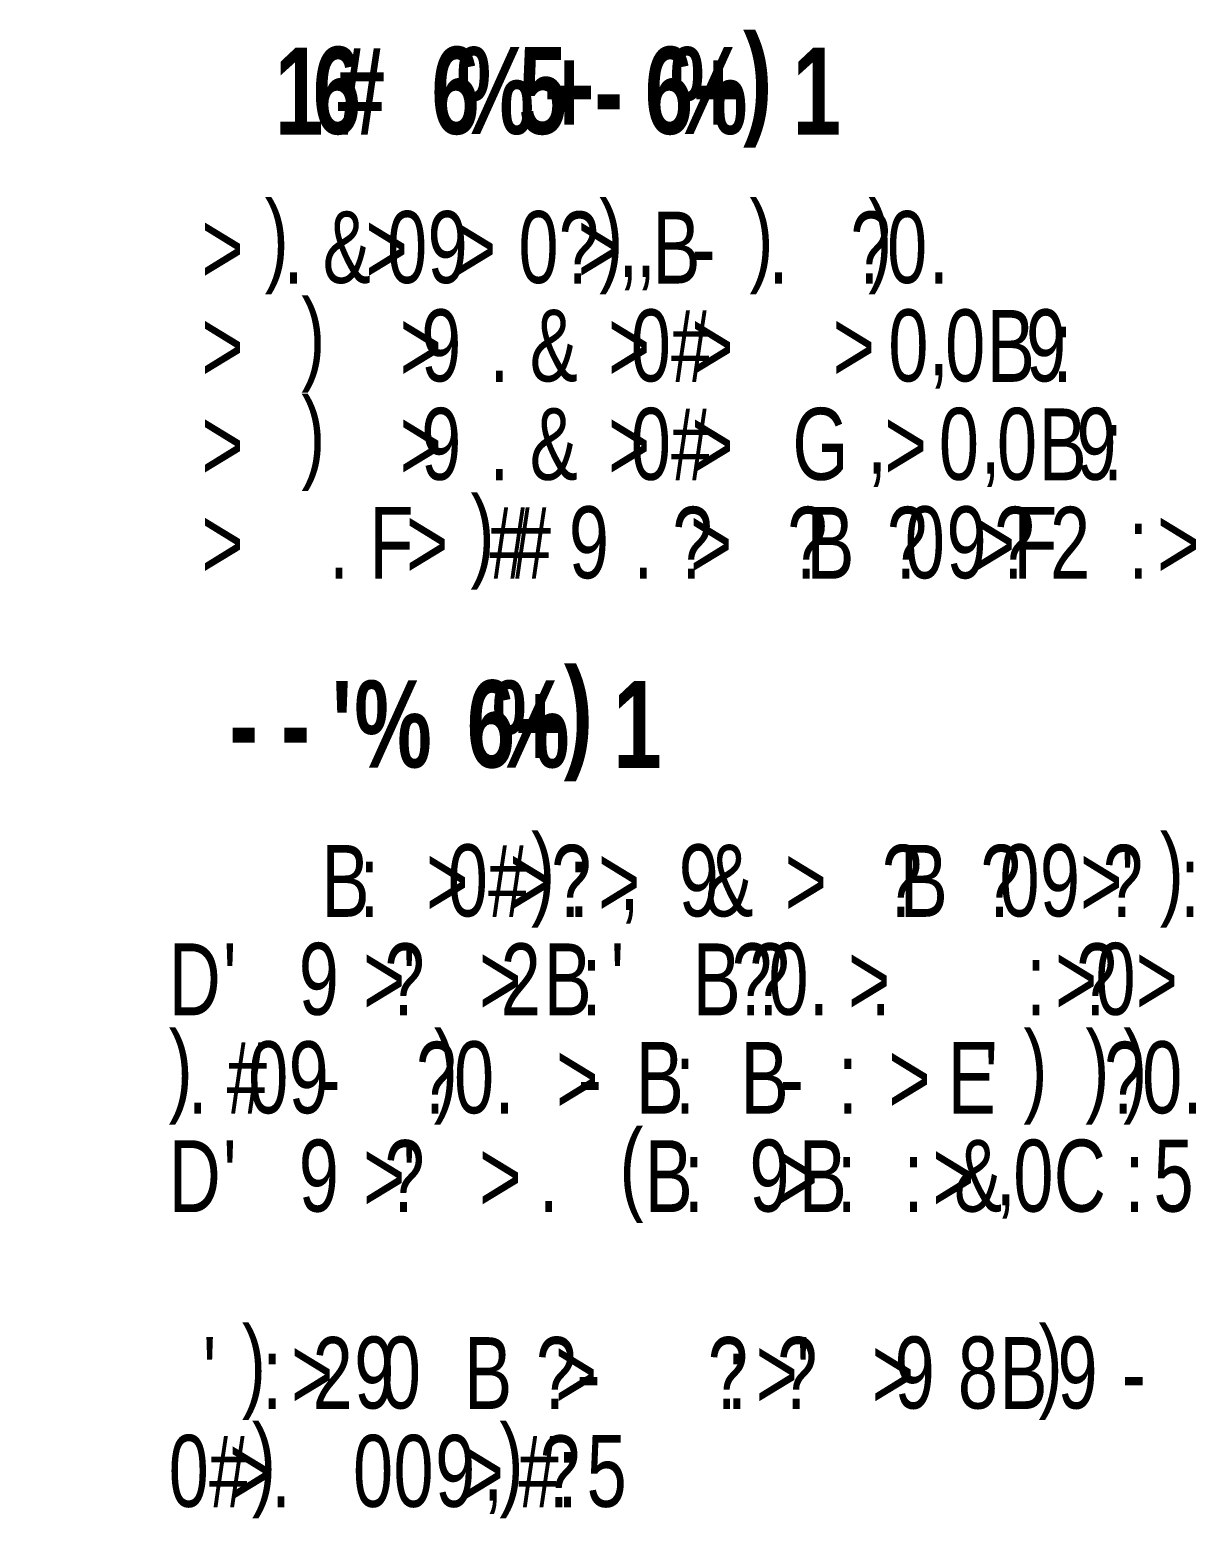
# Model space of a CAD drawing. Header units: inches. Extents: x 19 to 378, y -1 to 556.
# Drawn here: x 122.9 to 225.9, y 149.4 to 280.5 of the extents above; entities that cross this region are included whole.
import ezdxf

# ---------------------------------------------------------------- set-up
doc = ezdxf.new("R2010")
doc.units = ezdxf.units.IN
doc.layers.add('Text', color=250, linetype='CONTINUOUS', lineweight=100)
doc.styles.get("Standard").update_dxf_attribs({"font": 'txt', "width": 0.75})

msp = doc.modelspace()

# ---------------------------------------------------------------- texts
at = {"layer": 'Text', "color": 0, "linetype": 'CONTINUOUS', "attachment_point": 4}
for s, insert, char_height, width in [('{\\fFutura|b1|i0|c1|p15;)}', (185.67, 275.11), 7.6667, 8), ('{\\fFutura|b1|i0|c1|p15;1}', (144.44, 275.11), 7.6667, 8), ('{\\fFutura|b1|i0|c1|p15;6}', (147.78, 275.11), 7.6667, 8), ('{\\fFutura|b1|i0|c1|p15;#}', (149.89, 275.11), 7.6667, 8), ('{\\fFutura|b1|i0|c1|p15;6}', (158.22, 275.11), 7.6667, 8), ('{\\fFutura|b1|i0|c1|p15;%}', (160.44, 275.11), 7.6667, 8), ('{\\fFutura|b1|i0|c1|p15;5}', (165.89, 275.11), 7.6667, 8), ('{\\fFutura|b1|i0|c1|p15;6}', (177, 275.11), 7.6667, 8), ('{\\fFutura|b1|i0|c1|p15;%}', (179.22, 275.11), 7.6667, 8), ('{\\fFutura|b1|i0|c1|p15;1}', (190, 275.11), 7.6667, 8), ('{\\fFutura|b1|i0|c1|p15;+}', (168.11, 275.11), 7.6667, 8), ('{\\fFutura|b1|i0|c1|p15;+}', (181.22, 275.11), 7.6667, 8), ('{\\fZapfDingbats|b0|i0|c1|p15;}', (122.89, 276.56), 9, 9.3333), ('{\\fZapfDingbats|b0|i0|c1|p15;}', (122.89, 276.56), 9, 9.3333), ('{\\fFutura|b1|i0|c1|p15;}', (135, 275.11), 7.6667, 8), ('{\\fFutura|b1|i0|c1|p15;}', (140.44, 275.11), 7.6667, 8), ('{\\fFutura|b1|i0|c1|p15;}', (154.22, 275.11), 7.6667, 8), ('{\\fFutura|b1|i0|c1|p15;}', (162.44, 275.11), 7.6667, 8), ('{\\fFutura|b1|i0|c1|p15;-}', (172.56, 275.11), 7.6667, 8), ('{\\fFutura|b0|i0|c1|p15;)}', (143.56, 261.33), 6.3333, 6.6667), ('{\\fFutura|b0|i0|c1|p15;)}', (173, 261.33), 6.3333, 6.6667), ('{\\fFutura|b0|i0|c1|p15;)}', (186.22, 261.33), 6.3333, 6.6667), ('{\\fFutura|b0|i0|c1|p15;)}', (196.67, 261.33), 6.3333, 6.6667), ('{\\fFutura|b0|i0|c1|p15;>}', (138, 261.33), 6.3333, 6.6667), ('{\\fFutura|b0|i0|c1|p15;&}', (148.67, 261.33), 6.3333, 6.6667), ('{\\fFutura|b0|i0|c1|p15;>}', (152.44, 261.33), 6.3333, 6.6667), ('{\\fFutura|b0|i0|c1|p15;0}', (154.33, 261.33), 6.3333, 6.6667), ('{\\fFutura|b0|i0|c1|p15;9}', (157.89, 261.33), 6.3333, 6.6667), ('{\\fFutura|b0|i0|c1|p15;>}', (160.22, 261.33), 6.3333, 6.6667), ('{\\fFutura|b0|i0|c1|p15;0}', (165.89, 261.33), 6.3333, 6.6667), ('{\\fFutura|b0|i0|c1|p15;?}', (169.44, 261.33), 6.3333, 6.6667), ('{\\fFutura|b0|i0|c1|p15;>}', (171.11, 261.33), 6.3333, 6.6667), ('{\\fFutura|b0|i0|c1|p15;B}', (177.67, 261.33), 6.3333, 6.6667), ('{\\fFutura|b0|i0|c1|p15;?}', (195.11, 261.33), 6.3333, 6.6667), ('{\\fFutura|b0|i0|c1|p15;0}', (198.33, 261.33), 6.3333, 6.6667), ('{\\fFutura|b0|i0|c1|p15;}', (134.11, 261.33), 6.3333, 6.6667), ('{\\fFutura|b0|i0|c1|p15;}', (139.89, 261.33), 6.3333, 6.6667), ('{\\fFutura|b0|i0|c1|p15;}', (162.22, 261.33), 6.3333, 6.6667), ('{\\fFutura|b0|i0|c1|p15;-}', (181.11, 261.33), 6.3333, 6.6667), ('{\\fFutura|b0|i0|c1|p15;}', (191.33, 261.33), 6.3333, 6.6667), ('{\\fFutura|b0|i0|c1|p15;,}', (174.67, 261.33), 6.3333, 6.6667), ('{\\fFutura|b0|i0|c1|p15;,}', (176.22, 261.33), 6.3333, 6.6667), ('{\\fFutura|b0|i0|c1|p15;.}', (145.22, 261.33), 6.3333, 6.6667), ('{\\fFutura|b0|i0|c1|p15;.}', (187.89, 261.33), 6.3333, 6.6667), ('{\\fFutura|b0|i0|c1|p15;.}', (202, 261.33), 6.3333, 6.6667), ('{\\fFutura|b0|i0|c1|p15;)}', (146.78, 252.67), 6.3333, 6.6667), ('{\\fFutura|b0|i0|c1|p15;9}', (157.33, 252.67), 6.3333, 6.6667), ('{\\fFutura|b0|i0|c1|p15;&}', (166.89, 252.67), 6.3333, 6.6667), ('{\\fFutura|b0|i0|c1|p15;0}', (175.78, 252.67), 6.3333, 6.6667), ('{\\fFutura|b0|i0|c1|p15;#}', (179.33, 252.67), 6.3333, 6.6667), ('{\\fFutura|b0|i0|c1|p15;0}', (198.44, 252.67), 6.3333, 6.6667), ('{\\fFutura|b0|i0|c1|p15;0}', (203.44, 252.67), 6.3333, 6.6667), ('{\\fFutura|b0|i0|c1|p15;B}', (207.11, 252.67), 6.3333, 6.6667), ('{\\fFutura|b0|i0|c1|p15;9}', (210.56, 252.67), 6.3333, 6.6667), ('{\\fFutura|b0|i0|c1|p15;>}', (138, 252.67), 6.3333, 6.6667), ('{\\fFutura|b0|i0|c1|p15;>}', (155.44, 252.67), 6.3333, 6.6667), ('{\\fFutura|b0|i0|c1|p15;>}', (173.78, 252.67), 6.3333, 6.6667), ('{\\fFutura|b0|i0|c1|p15;>}', (181.11, 252.67), 6.3333, 6.6667), ('{\\fFutura|b0|i0|c1|p15;>}', (193.56, 252.67), 6.3333, 6.6667), ('{\\fFutura|b0|i0|c1|p15;:}', (212.89, 252.67), 6.3333, 6.6667), ('{\\fFutura|b0|i0|c1|p15;}', (134.11, 252.67), 6.3333, 6.6667), ('{\\fFutura|b0|i0|c1|p15;}', (139.89, 252.67), 6.3333, 6.6667), ('{\\fFutura|b0|i0|c1|p15;}', (148.44, 252.67), 6.3333, 6.6667), ('{\\fFutura|b0|i0|c1|p15; }', (152.11, 252.67), 6.3333, 6.6667), ('{\\fFutura|b0|i0|c1|p15;}', (159.67, 252.67), 6.3333, 6.6667), ('{\\fFutura|b0|i0|c1|p15; }', (170.56, 252.67), 6.3333, 6.6667), ('{\\fFutura|b0|i0|c1|p15;}', (183.11, 252.67), 6.3333, 6.6667), ('{\\fFutura|b0|i0|c1|p15;}', (185.67, 252.67), 6.3333, 6.6667), ('{\\fFutura|b0|i0|c1|p15;}', (189.11, 252.67), 6.3333, 6.6667), ('{\\fFutura|b0|i0|c1|p15;}', (195.44, 252.67), 6.3333, 6.6667), ('{\\fFutura|b0|i0|c1|p15;.}', (163.33, 252.67), 6.3333, 6.6667), ('{\\fFutura|b0|i0|c1|p15;,}', (202, 252.67), 6.3333, 6.6667), ('{\\fFutura|b0|i0|c1|p15;)}', (146.78, 244), 6.3333, 6.6667), ('{\\fFutura|b0|i0|c1|p15;9}', (157.33, 244), 6.3333, 6.6667), ('{\\fFutura|b0|i0|c1|p15;&}', (166.89, 244), 6.3333, 6.6667), ('{\\fFutura|b0|i0|c1|p15;0}', (175.78, 244), 6.3333, 6.6667), ('{\\fFutura|b0|i0|c1|p15;#}', (179.33, 244), 6.3333, 6.6667), ('{\\fFutura|b0|i0|c1|p15;G}', (190, 244), 6.3333, 6.6667), ('{\\fFutura|b0|i0|c1|p15;0}', (202.89, 244), 6.3333, 6.6667), ('{\\fFutura|b0|i0|c1|p15;0}', (208, 244), 6.3333, 6.6667), ('{\\fFutura|b0|i0|c1|p15;B}', (211.67, 244), 6.3333, 6.6667), ('{\\fFutura|b0|i0|c1|p15;9}', (215, 244), 6.3333, 6.6667), ('{\\fFutura|b0|i0|c1|p15;>}', (138, 244), 6.3333, 6.6667), ('{\\fFutura|b0|i0|c1|p15;>}', (155.44, 244), 6.3333, 6.6667), ('{\\fFutura|b0|i0|c1|p15;>}', (173.78, 244), 6.3333, 6.6667), ('{\\fFutura|b0|i0|c1|p15;>}', (181.11, 244), 6.3333, 6.6667), ('{\\fFutura|b0|i0|c1|p15;>}', (198.11, 244), 6.3333, 6.6667), ('{\\fFutura|b0|i0|c1|p15;:}', (217.33, 244), 6.3333, 6.6667), ('{\\fFutura|b0|i0|c1|p15;}', (134.11, 244), 6.3333, 6.6667), ('{\\fFutura|b0|i0|c1|p15;}', (139.89, 244), 6.3333, 6.6667), ('{\\fFutura|b0|i0|c1|p15;}', (148.44, 244), 6.3333, 6.6667), ('{\\fFutura|b0|i0|c1|p15; }', (152.11, 244), 6.3333, 6.6667), ('{\\fFutura|b0|i0|c1|p15;}', (159.67, 244), 6.3333, 6.6667), ('{\\fFutura|b0|i0|c1|p15; }', (170.56, 244), 6.3333, 6.6667), ('{\\fFutura|b0|i0|c1|p15;}', (183.11, 244), 6.3333, 6.6667), ('{\\fFutura|b0|i0|c1|p15; }', (186.78, 244), 6.3333, 6.6667), ('{\\fFutura|b0|i0|c1|p15; }', (193.33, 244), 6.3333, 6.6667), ('{\\fFutura|b0|i0|c1|p15;}', (200, 244), 6.3333, 6.6667), ('{\\fFutura|b0|i0|c1|p15;.}', (163.33, 244), 6.3333, 6.6667), ('{\\fFutura|b0|i0|c1|p15;,}', (196.56, 244), 6.3333, 6.6667), ('{\\fFutura|b0|i0|c1|p15;,}', (206.56, 244), 6.3333, 6.6667), ('{\\fFutura|b0|i0|c1|p15;)}', (161.67, 235.33), 6.3333, 6.6667), ('{\\fFutura|b0|i0|c1|p15;9}', (170.33, 235.33), 6.3333, 6.6667), ('{\\fFutura|b0|i0|c1|p15;?}', (179.44, 235.33), 6.3333, 6.6667), ('{\\fFutura|b0|i0|c1|p15;?}', (189.56, 235.33), 6.3333, 6.6667), ('{\\fFutura|b0|i0|c1|p15;?}', (198.33, 235.33), 6.3333, 6.6667), ('{\\fFutura|b0|i0|c1|p15;0}', (199.89, 235.33), 6.3333, 6.6667), ('{\\fFutura|b0|i0|c1|p15;9}', (203.56, 235.33), 6.3333, 6.6667), ('{\\fFutura|b0|i0|c1|p15;?}', (207.78, 235.33), 6.3333, 6.6667), ('{\\fFutura|b0|i0|c1|p15;2}', (212.67, 235.33), 6.3333, 6.6667), ('{\\fFutura|b0|i0|c1|p15;>}', (138, 235.33), 6.3333, 6.6667), ('{\\fFutura|b0|i0|c1|p15;F}', (152.78, 235.33), 6.3333, 6.6667), ('{\\fFutura|b0|i0|c1|p15;>}', (156, 235.33), 6.3333, 6.6667), ('{\\fFutura|b0|i0|c1|p15;#}', (163.33, 235.33), 6.3333, 6.6667), ('{\\fFutura|b0|i0|c1|p15;#}', (165.22, 235.33), 6.3333, 6.6667), ('{\\fFutura|b0|i0|c1|p15;>}', (181, 235.33), 6.3333, 6.6667), ('{\\fFutura|b0|i0|c1|p15;B}', (191.22, 235.33), 6.3333, 6.6667), ('{\\fFutura|b0|i0|c1|p15;>}', (205.89, 235.33), 6.3333, 6.6667), ('{\\fFutura|b0|i0|c1|p15;F}', (209.44, 235.33), 6.3333, 6.6667), ('{\\fFutura|b0|i0|c1|p15;>}', (222.11, 235.33), 6.3333, 6.6667), ('{\\fFutura|b0|i0|c1|p15;:}', (219.56, 235.33), 6.3333, 6.6667), ('{\\fFutura|b0|i0|c1|p15;}', (134.11, 235.33), 6.3333, 6.6667), ('{\\fFutura|b0|i0|c1|p15;}', (139.89, 235.33), 6.3333, 6.6667), ('{\\fFutura|b0|i0|c1|p15;}', (145.56, 235.33), 6.3333, 6.6667), ('{\\fFutura|b0|i0|c1|p15;}', (157.89, 235.33), 6.3333, 6.6667), ('{\\fFutura|b0|i0|c1|p15; }', (167.11, 235.33), 6.3333, 6.6667), ('{\\fFutura|b0|i0|c1|p15; }', (172.67, 235.33), 6.3333, 6.6667), ('{\\fFutura|b0|i0|c1|p15;}', (183, 235.33), 6.3333, 6.6667), ('{\\fFutura|b0|i0|c1|p15;}', (186.67, 235.33), 6.3333, 6.6667), ('{\\fFutura|b0|i0|c1|p15;}', (194.67, 235.33), 6.3333, 6.6667), ('{\\fFutura|b0|i0|c1|p15; }', (216.33, 235.33), 6.3333, 6.6667), ('{\\fFutura|b0|i0|c1|p15;}', (224.11, 235.33), 6.3333, 6.6667), ('{\\fFutura|b0|i0|c1|p15;.}', (149.22, 235.33), 6.3333, 6.6667), ('{\\fFutura|b0|i0|c1|p15;.}', (176, 235.33), 6.3333, 6.6667), ('{\\fFutura|b1|i0|c1|p15;)}', (169.89, 219.33), 7.6667, 8), ("{\\fFutura|b1|i0|c1|p15;'}", (149.44, 219.33), 7.6667, 8), ('{\\fFutura|b1|i0|c1|p15;%}', (151.44, 219.33), 7.6667, 8), ('{\\fFutura|b1|i0|c1|p15;6}', (161.33, 219.33), 7.6667, 8), ('{\\fFutura|b1|i0|c1|p15;%}', (163.56, 219.33), 7.6667, 8), ('{\\fFutura|b1|i0|c1|p15;1}', (174.22, 219.33), 7.6667, 8), ('{\\fFutura|b1|i0|c1|p15;+}', (165.56, 219.33), 7.6667, 8), ('{\\fZapfDingbats|b0|i0|c1|p15;}', (122.89, 220.67), 9, 9.3333), ('{\\fZapfDingbats|b0|i0|c1|p15;}', (122.89, 220.67), 9, 9.3333), ('{\\fFutura|b1|i0|c1|p15;}', (135, 219.33), 7.6667, 8), ('{\\fFutura|b1|i0|c1|p15;-}', (140.44, 219.33), 7.6667, 8), ('{\\fFutura|b1|i0|c1|p15;-}', (145, 219.33), 7.6667, 8), ('{\\fFutura|b1|i0|c1|p15;}', (153.44, 219.33), 7.6667, 8), ('{\\fFutura|b1|i0|c1|p15;}', (156.78, 219.33), 7.6667, 8), ('{\\fFutura|b0|i0|c1|p15;)}', (167, 205.56), 6.3333, 6.6667), ('{\\fFutura|b0|i0|c1|p15;)}', (222.33, 205.56), 6.3333, 6.6667), ('{\\fFutura|b0|i0|c1|p15;B}', (148.56, 205.56), 6.3333, 6.6667), ('{\\fFutura|b0|i0|c1|p15;0}', (159.67, 205.56), 6.3333, 6.6667), ('{\\fFutura|b0|i0|c1|p15;#}', (163.22, 205.56), 6.3333, 6.6667), ('{\\fFutura|b0|i0|c1|p15;?}', (168.78, 205.56), 6.3333, 6.6667), ('{\\fFutura|b0|i0|c1|p15;9}', (180, 205.56), 6.3333, 6.6667), ('{\\fFutura|b0|i0|c1|p15;&}', (182.33, 205.56), 6.3333, 6.6667), ('{\\fFutura|b0|i0|c1|p15;?}', (197.89, 205.56), 6.3333, 6.6667), ('{\\fFutura|b0|i0|c1|p15;B}', (199.44, 205.56), 6.3333, 6.6667), ('{\\fFutura|b0|i0|c1|p15;?}', (206.56, 205.56), 6.3333, 6.6667), ('{\\fFutura|b0|i0|c1|p15;0}', (208.22, 205.56), 6.3333, 6.6667), ('{\\fFutura|b0|i0|c1|p15;9}', (211.78, 205.56), 6.3333, 6.6667), ('{\\fFutura|b0|i0|c1|p15;?}', (217.33, 205.56), 6.3333, 6.6667), ("{\\fFutura|b0|i0|c1|p15;'}", (218.89, 205.56), 6.3333, 6.6667), ('{\\fFutura|b0|i0|c1|p15;:}', (151.89, 205.56), 6.3333, 6.6667), ('{\\fFutura|b0|i0|c1|p15;>}', (157.78, 205.56), 6.3333, 6.6667), ('{\\fFutura|b0|i0|c1|p15;>}', (165.11, 205.56), 6.3333, 6.6667), ('{\\fFutura|b0|i0|c1|p15;:}', (170.33, 205.56), 6.3333, 6.6667), ('{\\fFutura|b0|i0|c1|p15;>}', (172.89, 205.56), 6.3333, 6.6667), ('{\\fFutura|b0|i0|c1|p15;>}', (189.33, 205.56), 6.3333, 6.6667), ('{\\fFutura|b0|i0|c1|p15;>}', (215.33, 205.56), 6.3333, 6.6667), ('{\\fFutura|b0|i0|c1|p15;:}', (224.11, 205.56), 6.3333, 6.6667), ('{\\fFutura|b0|i0|c1|p15;}', (135.11, 205.56), 6.3333, 6.6667), ('{\\fFutura|b0|i0|c1|p15; }', (138.67, 205.56), 6.3333, 6.6667), ('{\\fFutura|b0|i0|c1|p15;}', (141.89, 205.56), 6.3333, 6.6667), ('{\\fFutura|b0|i0|c1|p15;}', (144.78, 205.56), 6.3333, 6.6667), ('{\\fFutura|b0|i0|c1|p15; }', (154.44, 205.56), 6.3333, 6.6667), ('{\\fFutura|b0|i0|c1|p15;}', (176.33, 205.56), 6.3333, 6.6667), ('{\\fFutura|b0|i0|c1|p15; }', (186, 205.56), 6.3333, 6.6667), ('{\\fFutura|b0|i0|c1|p15;}', (191.22, 205.56), 6.3333, 6.6667), ('{\\fFutura|b0|i0|c1|p15;}', (194.89, 205.56), 6.3333, 6.6667), ('{\\fFutura|b0|i0|c1|p15;}', (202.89, 205.56), 6.3333, 6.6667), ('{\\fFutura|b0|i0|c1|p15;}', (213.44, 205.56), 6.3333, 6.6667), ('{\\fFutura|b0|i0|c1|p15;,}', (174.78, 205.56), 6.3333, 6.6667), ('{\\fFutura|b0|i0|c1|p15;D}', (135.11, 196.89), 6.3333, 6.6667), ("{\\fFutura|b0|i0|c1|p15;'}", (139.89, 196.89), 6.3333, 6.6667), ('{\\fFutura|b0|i0|c1|p15;9}', (146.56, 196.89), 6.3333, 6.6667), ('{\\fFutura|b0|i0|c1|p15;?}', (154.11, 196.89), 6.3333, 6.6667), ("{\\fFutura|b0|i0|c1|p15;'}", (155.67, 196.89), 6.3333, 6.6667), ('{\\fFutura|b0|i0|c1|p15;2}', (164.33, 196.89), 6.3333, 6.6667), ('{\\fFutura|b0|i0|c1|p15;B}', (168.11, 196.89), 6.3333, 6.6667), ("{\\fFutura|b0|i0|c1|p15;'}", (174, 196.89), 6.3333, 6.6667), ('{\\fFutura|b0|i0|c1|p15;B}', (181.22, 196.89), 6.3333, 6.6667), ('{\\fFutura|b0|i0|c1|p15;?}', (184.67, 196.89), 6.3333, 6.6667), ('{\\fFutura|b0|i0|c1|p15;?}', (186.22, 196.89), 6.3333, 6.6667), ('{\\fFutura|b0|i0|c1|p15;0}', (187.89, 196.89), 6.3333, 6.6667), ('{\\fFutura|b0|i0|c1|p15;?}', (215, 196.89), 6.3333, 6.6667), ('{\\fFutura|b0|i0|c1|p15;0}', (216.67, 196.89), 6.3333, 6.6667), ('{\\fFutura|b0|i0|c1|p15;>}', (152.22, 196.89), 6.3333, 6.6667), ('{\\fFutura|b0|i0|c1|p15;>}', (162.44, 196.89), 6.3333, 6.6667), ('{\\fFutura|b0|i0|c1|p15;:}', (171.44, 196.89), 6.3333, 6.6667), ('{\\fFutura|b0|i0|c1|p15;>}', (194.89, 196.89), 6.3333, 6.6667), ('{\\fFutura|b0|i0|c1|p15;:}', (210.56, 196.89), 6.3333, 6.6667), ('{\\fFutura|b0|i0|c1|p15;>}', (213.11, 196.89), 6.3333, 6.6667), ('{\\fFutura|b0|i0|c1|p15;>}', (220.22, 196.89), 6.3333, 6.6667), ('{\\fFutura|b0|i0|c1|p15; }', (143.33, 196.89), 6.3333, 6.6667), ('{\\fFutura|b0|i0|c1|p15; }', (148.89, 196.89), 6.3333, 6.6667), ('{\\fFutura|b0|i0|c1|p15; }', (159.22, 196.89), 6.3333, 6.6667), ('{\\fFutura|b0|i0|c1|p15;}', (177.56, 196.89), 6.3333, 6.6667), ('{\\fFutura|b0|i0|c1|p15; }', (200.33, 196.89), 6.3333, 6.6667), ('{\\fFutura|b0|i0|c1|p15; }', (203.56, 196.89), 6.3333, 6.6667), ('{\\fFutura|b0|i0|c1|p15;}', (206.89, 196.89), 6.3333, 6.6667), ('{\\fFutura|b0|i0|c1|p15;}', (222.11, 196.89), 6.3333, 6.6667), ('{\\fFutura|b0|i0|c1|p15; }', (225.89, 196.89), 6.3333, 6.6667), ('{\\fFutura|b0|i0|c1|p15;.}', (191.44, 196.89), 6.3333, 6.6667), ('{\\fFutura|b0|i0|c1|p15;.}', (196.89, 196.89), 6.3333, 6.6667), ('{\\fFutura|b0|i0|c1|p15;)}', (135.11, 188.22), 6.3333, 6.6667), ('{\\fFutura|b0|i0|c1|p15;)}', (158.44, 188.22), 6.3333, 6.6667), ('{\\fFutura|b0|i0|c1|p15;)}', (210.33, 188.22), 6.3333, 6.6667), ('{\\fFutura|b0|i0|c1|p15;)}', (215.78, 188.22), 6.3333, 6.6667), ('{\\fFutura|b0|i0|c1|p15;)}', (219.11, 188.22), 6.3333, 6.6667), ('{\\fFutura|b0|i0|c1|p15;0}', (142.11, 188.22), 6.3333, 6.6667), ('{\\fFutura|b0|i0|c1|p15;9}', (145.67, 188.22), 6.3333, 6.6667), ('{\\fFutura|b0|i0|c1|p15;?}', (156.89, 188.22), 6.3333, 6.6667), ('{\\fFutura|b0|i0|c1|p15;0}', (160.22, 188.22), 6.3333, 6.6667), ('{\\fFutura|b0|i0|c1|p15;B}', (176.22, 188.22), 6.3333, 6.6667), ('{\\fFutura|b0|i0|c1|p15;B}', (185.44, 188.22), 6.3333, 6.6667), ('{\\fFutura|b0|i0|c1|p15;E}', (203.67, 188.22), 6.3333, 6.6667), ("{\\fFutura|b0|i0|c1|p15;'}", (206.89, 188.22), 6.3333, 6.6667), ('{\\fFutura|b0|i0|c1|p15;?}', (217.44, 188.22), 6.3333, 6.6667), ('{\\fFutura|b0|i0|c1|p15;0}', (220.78, 188.22), 6.3333, 6.6667), ('{\\fFutura|b0|i0|c1|p15;#}', (140.22, 188.22), 6.3333, 6.6667), ('{\\fFutura|b0|i0|c1|p15;>}', (169.22, 188.22), 6.3333, 6.6667), ('{\\fFutura|b0|i0|c1|p15;>}', (198.44, 188.22), 6.3333, 6.6667), ('{\\fFutura|b0|i0|c1|p15;:}', (179.67, 188.22), 6.3333, 6.6667), ('{\\fFutura|b0|i0|c1|p15;:}', (194, 188.22), 6.3333, 6.6667), ('{\\fFutura|b0|i0|c1|p15;-}', (148.11, 188.22), 6.3333, 6.6667), ('{\\fFutura|b0|i0|c1|p15;}', (153.22, 188.22), 6.3333, 6.6667), ('{\\fFutura|b0|i0|c1|p15;}', (167.22, 188.22), 6.3333, 6.6667), ('{\\fFutura|b0|i0|c1|p15;-}', (171.11, 188.22), 6.3333, 6.6667), ('{\\fFutura|b0|i0|c1|p15; }', (182.22, 188.22), 6.3333, 6.6667), ('{\\fFutura|b0|i0|c1|p15;-}', (188.89, 188.22), 6.3333, 6.6667), ('{\\fFutura|b0|i0|c1|p15;}', (196.56, 188.22), 6.3333, 6.6667), ('{\\fFutura|b0|i0|c1|p15; }', (200.33, 188.22), 6.3333, 6.6667), ('{\\fFutura|b0|i0|c1|p15;}', (212.11, 188.22), 6.3333, 6.6667), ('{\\fFutura|b0|i0|c1|p15;.}', (136.78, 188.22), 6.3333, 6.6667), ('{\\fFutura|b0|i0|c1|p15;.}', (163.78, 188.22), 6.3333, 6.6667), ('{\\fFutura|b0|i0|c1|p15;.}', (224.33, 188.22), 6.3333, 6.6667), ('{\\fFutura|b0|i0|c1|p15;(}', (174.78, 179.56), 6.3333, 6.6667), ('{\\fFutura|b0|i0|c1|p15;D}', (135.11, 179.56), 6.3333, 6.6667), ("{\\fFutura|b0|i0|c1|p15;'}", (139.89, 179.56), 6.3333, 6.6667), ('{\\fFutura|b0|i0|c1|p15;9}', (146.56, 179.56), 6.3333, 6.6667), ('{\\fFutura|b0|i0|c1|p15;?}', (154.11, 179.56), 6.3333, 6.6667), ("{\\fFutura|b0|i0|c1|p15;'}", (155.67, 179.56), 6.3333, 6.6667), ('{\\fFutura|b0|i0|c1|p15;B}', (177, 179.56), 6.3333, 6.6667), ('{\\fFutura|b0|i0|c1|p15;9}', (186.22, 179.56), 6.3333, 6.6667), ('{\\fFutura|b0|i0|c1|p15;B}', (190.56, 179.56), 6.3333, 6.6667), ('{\\fFutura|b0|i0|c1|p15;&}', (204.22, 179.56), 6.3333, 6.6667), ('{\\fFutura|b0|i0|c1|p15;0}', (209.44, 179.56), 6.3333, 6.6667), ('{\\fFutura|b0|i0|c1|p15;C}', (213, 179.56), 6.3333, 6.6667), ('{\\fFutura|b0|i0|c1|p15;5}', (221.78, 179.56), 6.3333, 6.6667), ('{\\fFutura|b0|i0|c1|p15;>}', (152.22, 179.56), 6.3333, 6.6667), ('{\\fFutura|b0|i0|c1|p15;>}', (162.44, 179.56), 6.3333, 6.6667), ('{\\fFutura|b0|i0|c1|p15;:}', (180.44, 179.56), 6.3333, 6.6667), ('{\\fFutura|b0|i0|c1|p15;>}', (188.56, 179.56), 6.3333, 6.6667), ('{\\fFutura|b0|i0|c1|p15;:}', (193.89, 179.56), 6.3333, 6.6667), ('{\\fFutura|b0|i0|c1|p15;:}', (199.78, 179.56), 6.3333, 6.6667), ('{\\fFutura|b0|i0|c1|p15;>}', (202.33, 179.56), 6.3333, 6.6667), ('{\\fFutura|b0|i0|c1|p15;:}', (219.22, 179.56), 6.3333, 6.6667), ('{\\fFutura|b0|i0|c1|p15; }', (143.33, 179.56), 6.3333, 6.6667), ('{\\fFutura|b0|i0|c1|p15; }', (148.89, 179.56), 6.3333, 6.6667), ('{\\fFutura|b0|i0|c1|p15; }', (159.22, 179.56), 6.3333, 6.6667), ('{\\fFutura|b0|i0|c1|p15; }', (164.33, 179.56), 6.3333, 6.6667), ('{\\fFutura|b0|i0|c1|p15;}', (171.11, 179.56), 6.3333, 6.6667), ('{\\fFutura|b0|i0|c1|p15; }', (183, 179.56), 6.3333, 6.6667), ('{\\fFutura|b0|i0|c1|p15; }', (196.44, 179.56), 6.3333, 6.6667), ('{\\fFutura|b0|i0|c1|p15; }', (216, 179.56), 6.3333, 6.6667), ('{\\fFutura|b0|i0|c1|p15;.}', (167.67, 179.56), 6.3333, 6.6667), ('{\\fFutura|b0|i0|c1|p15;,}', (207.89, 179.56), 6.3333, 6.6667), ('{\\fFutura|b0|i0|c1|p15;)}', (141.56, 162.22), 6.3333, 6.6667), ('{\\fFutura|b0|i0|c1|p15;)}', (211.67, 162.22), 6.3333, 6.6667), ("{\\fFutura|b0|i0|c1|p15;'}", (138.11, 162.22), 6.3333, 6.6667), ('{\\fFutura|b0|i0|c1|p15;2}', (147.78, 162.22), 6.3333, 6.6667), ('{\\fFutura|b0|i0|c1|p15;9}', (151.44, 162.22), 6.3333, 6.6667), ('{\\fFutura|b0|i0|c1|p15;0}', (153.78, 162.22), 6.3333, 6.6667), ('{\\fFutura|b0|i0|c1|p15;B}', (161.11, 162.22), 6.3333, 6.6667), ('{\\fFutura|b0|i0|c1|p15;?}', (167.44, 162.22), 6.3333, 6.6667), ('{\\fFutura|b0|i0|c1|p15;?}', (182.56, 162.22), 6.3333, 6.6667), ('{\\fFutura|b0|i0|c1|p15;?}', (188.67, 162.22), 6.3333, 6.6667), ("{\\fFutura|b0|i0|c1|p15;'}", (190.33, 162.22), 6.3333, 6.6667), ('{\\fFutura|b0|i0|c1|p15;9}', (199, 162.22), 6.3333, 6.6667), ('{\\fFutura|b0|i0|c1|p15;8}', (204.56, 162.22), 6.3333, 6.6667), ('{\\fFutura|b0|i0|c1|p15;B}', (208.22, 162.22), 6.3333, 6.6667), ('{\\fFutura|b0|i0|c1|p15;9}', (213.33, 162.22), 6.3333, 6.6667), ('{\\fFutura|b0|i0|c1|p15;:}', (143.33, 162.22), 6.3333, 6.6667), ('{\\fFutura|b0|i0|c1|p15;>}', (145.89, 162.22), 6.3333, 6.6667), ('{\\fFutura|b0|i0|c1|p15;>}', (169.11, 162.22), 6.3333, 6.6667), ('{\\fFutura|b0|i0|c1|p15;:}', (184.22, 162.22), 6.3333, 6.6667), ('{\\fFutura|b0|i0|c1|p15;>}', (186.78, 162.22), 6.3333, 6.6667), ('{\\fFutura|b0|i0|c1|p15;>}', (197, 162.22), 6.3333, 6.6667), ('{\\fFutura|b0|i0|c1|p15;}', (135.11, 162.22), 6.3333, 6.6667), ('{\\fFutura|b0|i0|c1|p15;}', (157.44, 162.22), 6.3333, 6.6667), ('{\\fFutura|b0|i0|c1|p15;}', (164.56, 162.22), 6.3333, 6.6667), ('{\\fFutura|b0|i0|c1|p15;-}', (171, 162.22), 6.3333, 6.6667), ('{\\fFutura|b0|i0|c1|p15; }', (176.11, 162.22), 6.3333, 6.6667), ('{\\fFutura|b0|i0|c1|p15; }', (179.33, 162.22), 6.3333, 6.6667), ('{\\fFutura|b0|i0|c1|p15; }', (193.78, 162.22), 6.3333, 6.6667), ('{\\fFutura|b0|i0|c1|p15; }', (201.33, 162.22), 6.3333, 6.6667), ('{\\fFutura|b0|i0|c1|p15; }', (215.67, 162.22), 6.3333, 6.6667), ('{\\fFutura|b0|i0|c1|p15;-}', (219, 162.22), 6.3333, 6.6667), ('{\\fFutura|b0|i0|c1|p15; }', (224.11, 162.22), 6.3333, 6.6667), ('{\\fFutura|b0|i0|c1|p15;)}', (142.44, 153.56), 6.3333, 6.6667), ('{\\fFutura|b0|i0|c1|p15;)}', (164.22, 153.56), 6.3333, 6.6667), ('{\\fFutura|b0|i0|c1|p15;0}', (135.11, 153.56), 6.3333, 6.6667), ('{\\fFutura|b0|i0|c1|p15;#}', (138.67, 153.56), 6.3333, 6.6667), ('{\\fFutura|b0|i0|c1|p15;0}', (151.33, 153.56), 6.3333, 6.6667), ('{\\fFutura|b0|i0|c1|p15;0}', (154.89, 153.56), 6.3333, 6.6667), ('{\\fFutura|b0|i0|c1|p15;9}', (158.56, 153.56), 6.3333, 6.6667), ('{\\fFutura|b0|i0|c1|p15;#}', (165.89, 153.56), 6.3333, 6.6667), ('{\\fFutura|b0|i0|c1|p15;?}', (167.78, 153.56), 6.3333, 6.6667), ('{\\fFutura|b0|i0|c1|p15;5}', (171.89, 153.56), 6.3333, 6.6667), ('{\\fFutura|b0|i0|c1|p15;>}', (140.44, 153.56), 6.3333, 6.6667), ('{\\fFutura|b0|i0|c1|p15;>}', (160.89, 153.56), 6.3333, 6.6667), ('{\\fFutura|b0|i0|c1|p15;:}', (169.33, 153.56), 6.3333, 6.6667), ('{\\fFutura|b0|i0|c1|p15;}', (147.56, 153.56), 6.3333, 6.6667), ('{\\fFutura|b0|i0|c1|p15;.}', (144.11, 153.56), 6.3333, 6.6667), ('{\\fFutura|b0|i0|c1|p15;,}', (162.78, 153.56), 6.3333, 6.6667)]:
    msp.add_mtext(s, dxfattribs=dict(at, insert=insert, char_height=char_height, width=width))
at = {"layer": 'Text', "color": 0, "linetype": 'CONTINUOUS', "char_height": 9, "attachment_point": 4}
for insert in [(129.89, 276.56), (129.89, 276.56), (132.56, 276.56), (132.56, 276.56), (129.89, 220.67), (129.89, 220.67), (132.56, 220.67), (132.56, 220.67)]:
    msp.add_mtext('{\\fZapfDingbats|b0|i0|c1|p15;}', dxfattribs=dict(at, insert=insert))

doc.saveas('drawing.dxf')
